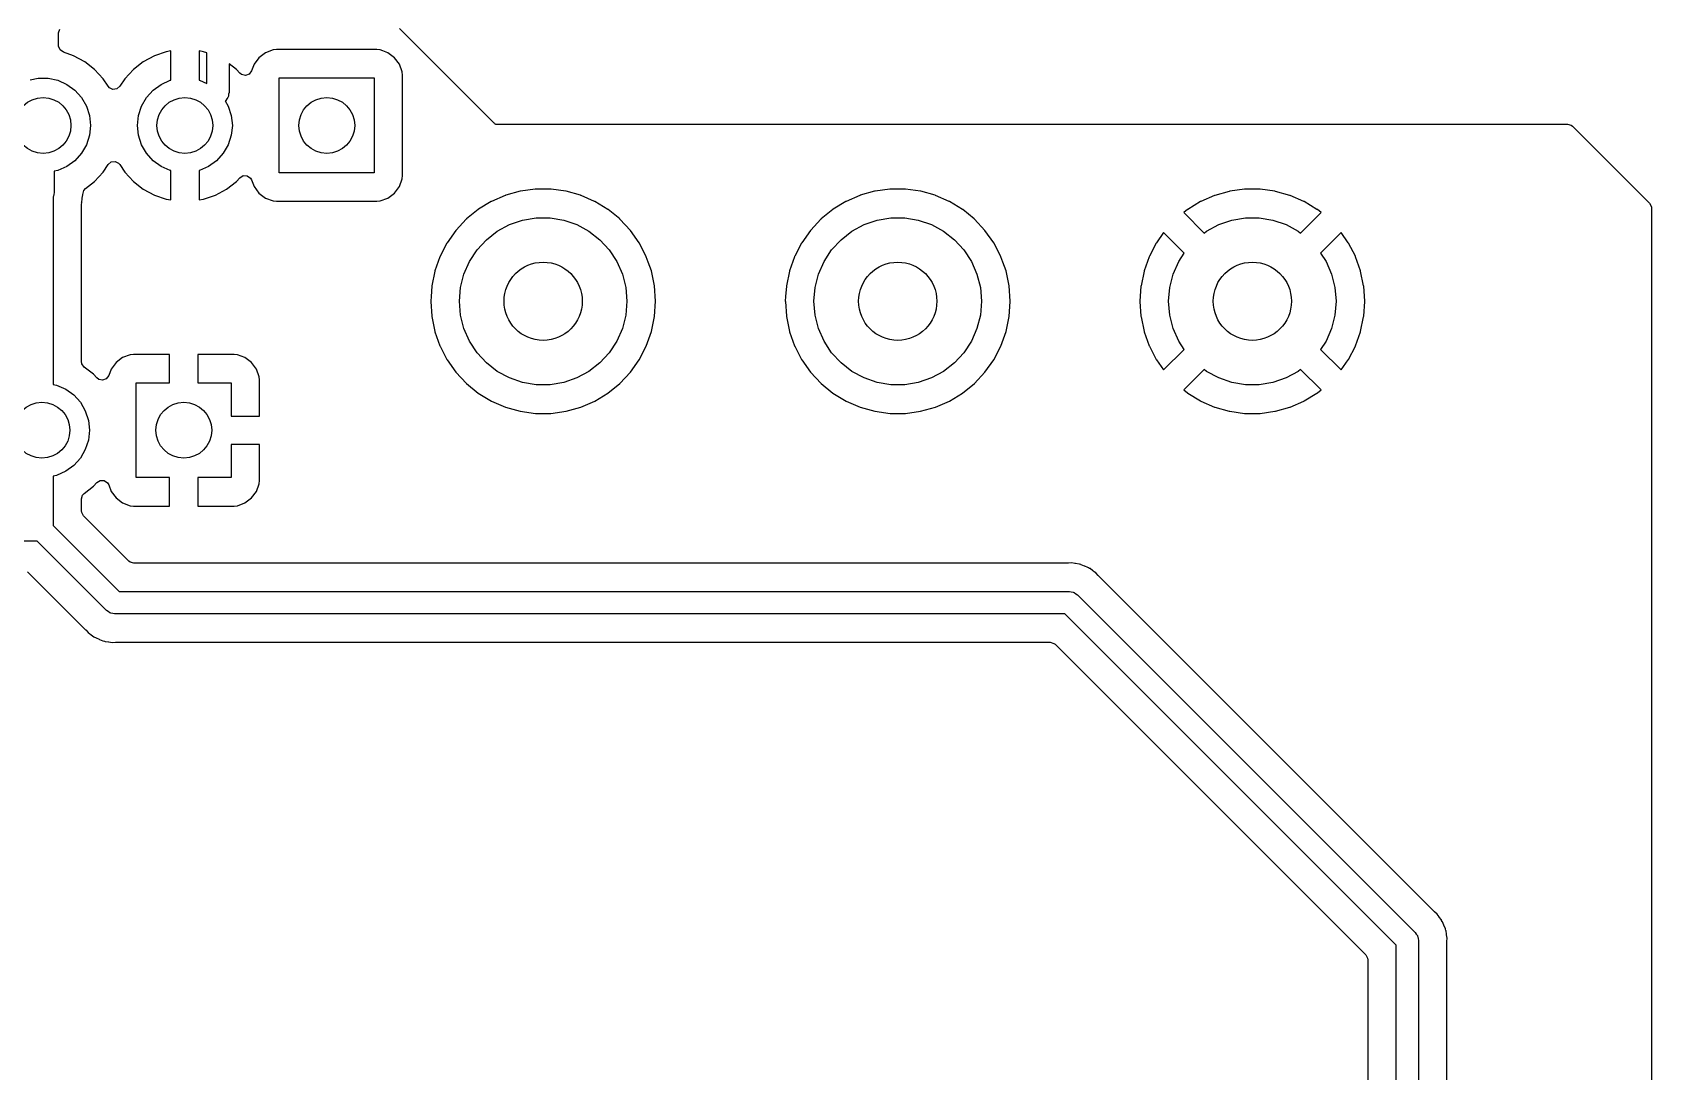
# Model space of a CAD drawing. Extents: x 4.53 to 6.71, y -5.98 to -2.05.
# Drawn here: x 5.568 to 6.71, y -5.051 to -4.318 of the extents above; entities that cross this region are included whole.
import ezdxf

# ---------------------------------------------------------------- set-up
doc = ezdxf.new("R2010")
doc.units = 0
doc.header["$MEASUREMENT"] = 0
doc.layers.add('BLACK', color=7, linetype='CONTINUOUS')

msp = doc.modelspace()

# ---------------------------------------------------------------- linework, layer by layer
at = {"layer": 'BLACK', "linetype": 'CONTINUOUS'}
for p, q in [((5.58656, -4.31856), (5.58734, -4.31588)), ((5.58656, -4.32753), (5.58656, -4.31856)), ((5.82699, -4.31545), (5.89231, -4.38076)), ((5.58658, -4.32802), (5.58656, -4.32753)), ((5.58762, -4.33061), (5.58658, -4.32802)), ((5.58991, -4.33222), (5.58762, -4.33061)), ((5.59715, -4.33471), (5.58991, -4.33222)), ((5.60494, -4.33893), (5.59715, -4.33471)), ((5.65404, -4.33473), (5.64625, -4.33895)), ((5.66242, -4.33185), (5.65404, -4.33473)), ((5.66559, -4.33132), (5.66242, -4.33185)), ((5.66559, -4.35196), (5.66559, -4.33132)), ((5.66559, -4.33132), (5.66559, -4.33132)), ((5.68876, -4.33185), (5.68559, -4.33132)), ((5.68559, -4.33132), (5.68559, -4.35196)), ((5.69094, -4.3326), (5.68876, -4.33185)), ((5.69094, -4.35426), (5.69094, -4.3326)), ((5.72782, -4.33609), (5.72437, -4.3407)), ((5.73243, -4.33264), (5.72782, -4.33609)), ((5.73783, -4.33063), (5.73243, -4.33264)), ((5.74008, -4.33039), (5.73783, -4.33063)), ((5.74021, -4.33037), (5.74008, -4.33039)), ((5.74008, -4.33039), (5.74008, -4.33039)), ((5.81097, -4.33037), (5.74021, -4.33037)), ((5.81335, -4.33063), (5.81097, -4.33037)), ((5.81521, -4.33132), (5.81335, -4.33063)), ((5.81875, -4.33264), (5.81521, -4.33132)), ((5.82336, -4.33609), (5.81875, -4.33264)), ((5.82681, -4.3407), (5.82336, -4.33609)), ((5.61194, -4.34437), (5.60494, -4.33893)), ((5.61794, -4.35089), (5.61194, -4.34437)), ((5.61194, -4.34437), (5.61194, -4.34437)), ((5.61194, -4.34437), (5.61194, -4.34437)), ((5.63926, -4.34439), (5.63326, -4.35091)), ((5.64625, -4.33895), (5.63926, -4.34439)), ((5.71193, -4.34439), (5.70669, -4.34032)), ((5.70669, -4.34032), (5.70669, -4.36063)), ((5.71433, -4.347), (5.71193, -4.34439)), ((5.7156, -4.348), (5.71433, -4.347)), ((5.71834, -4.34859), (5.7156, -4.348)), ((5.72096, -4.34761), (5.71834, -4.34859)), ((5.72263, -4.34538), (5.72096, -4.34761)), ((5.72437, -4.3407), (5.72263, -4.34538)), ((5.82882, -4.34609), (5.82681, -4.3407)), ((5.82681, -4.3407), (5.82681, -4.3407)), ((5.82907, -4.34848), (5.82882, -4.34609)), ((5.82907, -4.41924), (5.82907, -4.34848)), ((5.56654, -4.35176), (5.57209, -4.35058)), ((5.57209, -4.35058), (5.57909, -4.35058)), ((5.57909, -4.35058), (5.58593, -4.35203)), ((5.58593, -4.35203), (5.59232, -4.35488)), ((5.59232, -4.35488), (5.59798, -4.35899)), ((5.59798, -4.35899), (5.60266, -4.36419)), ((5.62144, -4.35625), (5.61794, -4.35089)), ((5.62145, -4.35626), (5.62144, -4.35625)), ((5.62233, -4.35728), (5.62145, -4.35626)), ((5.62486, -4.35846), (5.62233, -4.35728)), ((5.62763, -4.35808), (5.62486, -4.35846)), ((5.62976, -4.35626), (5.62763, -4.35808)), ((5.63326, -4.35091), (5.62976, -4.35626)), ((5.64852, -4.36419), (5.6532, -4.35899)), ((5.6532, -4.35899), (5.65886, -4.35488)), ((5.65886, -4.35488), (5.66525, -4.35203)), ((5.66525, -4.35203), (5.66559, -4.35196)), ((5.68559, -4.35196), (5.68593, -4.35203)), ((5.68593, -4.35203), (5.69094, -4.35426)), ((5.70669, -4.36063), (5.7064, -4.36192)), ((5.74213, -4.41732), (5.74213, -4.35039)), ((5.74213, -4.35039), (5.80906, -4.35039)), ((5.80906, -4.35039), (5.80906, -4.41732)), ((5.60266, -4.36419), (5.60616, -4.37025)), ((5.60616, -4.37025), (5.60832, -4.3769)), ((5.64286, -4.3769), (5.64502, -4.37025)), ((5.64502, -4.37025), (5.64852, -4.36419)), ((5.70439, -4.3662), (5.70403, -4.36655)), ((5.70403, -4.36655), (5.70616, -4.37025)), ((5.70509, -4.36508), (5.70439, -4.3662)), ((5.70591, -4.36405), (5.70509, -4.36508)), ((5.70601, -4.36361), (5.70591, -4.36405)), ((5.70625, -4.36323), (5.70601, -4.36361)), ((5.70616, -4.37025), (5.70832, -4.3769)), ((5.7064, -4.36192), (5.70625, -4.36323)), ((5.60832, -4.3769), (5.60906, -4.38386)), ((5.64213, -4.38386), (5.64286, -4.3769)), ((5.70832, -4.3769), (5.70906, -4.38386)), ((5.89231, -4.38076), (5.89278, -4.38137)), ((5.89278, -4.38137), (5.89349, -4.38198)), ((5.89349, -4.38198), (5.89381, -4.38227)), ((5.89381, -4.38227), (5.89416, -4.38262)), ((5.89416, -4.38262), (5.89456, -4.38287)), ((5.89456, -4.38287), (5.89459, -4.38289)), ((5.89459, -4.38289), (5.89459, -4.38289)), ((5.89459, -4.38289), (5.89498, -4.38304)), ((5.89498, -4.38304), (5.89539, -4.38307)), ((5.89539, -4.38307), (5.89543, -4.38306)), ((5.89539, -4.38307), (5.89539, -4.38307)), ((5.89539, -4.38307), (5.89539, -4.38307)), ((5.89543, -4.38306), (5.89671, -4.38289)), ((5.89671, -4.38289), (6.48514, -4.38289)), ((6.48514, -4.38289), (6.65026, -4.38289)), ((6.65026, -4.38289), (6.65294, -4.38368)), ((5.60832, -4.39082), (5.60616, -4.39747)), ((5.60906, -4.38386), (5.60832, -4.39082)), ((5.64286, -4.39082), (5.64213, -4.38386)), ((5.64502, -4.39747), (5.64286, -4.39082)), ((5.70832, -4.39082), (5.70616, -4.39747)), ((5.70906, -4.38386), (5.70832, -4.39082)), ((6.65294, -4.38368), (6.65377, -4.38435)), ((6.65377, -4.38435), (6.70817, -4.43875)), ((5.60266, -4.40353), (5.59798, -4.40873)), ((5.60616, -4.39747), (5.60266, -4.40353)), ((5.64852, -4.40353), (5.64502, -4.39747)), ((5.6532, -4.40873), (5.64852, -4.40353)), ((5.70266, -4.40353), (5.69798, -4.40873)), ((5.70616, -4.39747), (5.70266, -4.40353)), ((5.58593, -4.41568), (5.58346, -4.41621)), ((5.58346, -4.41621), (5.58346, -4.43118)), ((5.59232, -4.41284), (5.58593, -4.41568)), ((5.59798, -4.40873), (5.59232, -4.41284)), ((5.61194, -4.42334), (5.61794, -4.41682)), ((5.61794, -4.41682), (5.62145, -4.41145)), ((5.62145, -4.41145), (5.62358, -4.40964)), ((5.62358, -4.40964), (5.62635, -4.40926)), ((5.62635, -4.40926), (5.62888, -4.41044)), ((5.62888, -4.41044), (5.62976, -4.41145)), ((5.62976, -4.41145), (5.63326, -4.41681)), ((5.63326, -4.41681), (5.63926, -4.42333)), ((5.65886, -4.41284), (5.6532, -4.40873)), ((5.66525, -4.41568), (5.65886, -4.41284)), ((5.66559, -4.41576), (5.66525, -4.41568)), ((5.66559, -4.43639), (5.66559, -4.41576)), ((5.68593, -4.41568), (5.68559, -4.41576)), ((5.68559, -4.41576), (5.68559, -4.43639)), ((5.69232, -4.41284), (5.68593, -4.41568)), ((5.69798, -4.40873), (5.69232, -4.41284)), ((5.80906, -4.41732), (5.74213, -4.41732)), ((5.60424, -4.42983), (5.60552, -4.42834)), ((5.60552, -4.42834), (5.61194, -4.42334)), ((5.61194, -4.42334), (5.61194, -4.42334)), ((5.63926, -4.42333), (5.64625, -4.42877)), ((5.64625, -4.42877), (5.65404, -4.43299)), ((5.69714, -4.43299), (5.70493, -4.42877)), ((5.70493, -4.42877), (5.71193, -4.42333)), ((5.71193, -4.42333), (5.71433, -4.42071)), ((5.71433, -4.42071), (5.71673, -4.41927)), ((5.71673, -4.41927), (5.71952, -4.41936)), ((5.71952, -4.41936), (5.72183, -4.42094)), ((5.72183, -4.42094), (5.72263, -4.42234)), ((5.72263, -4.42234), (5.72437, -4.42702)), ((5.72437, -4.42702), (5.72782, -4.43162)), ((5.82336, -4.43162), (5.82681, -4.42702)), ((5.82681, -4.42702), (5.82882, -4.42162)), ((5.82882, -4.42162), (5.82907, -4.41924)), ((5.92257, -4.42882), (5.91219, -4.43025)), ((5.92274, -4.4288), (5.92257, -4.42882)), ((5.92257, -4.42882), (5.92257, -4.42882)), ((5.93356, -4.4288), (5.92274, -4.4288)), ((5.93373, -4.42882), (5.93356, -4.4288)), ((5.94411, -4.43025), (5.93373, -4.42882)), ((5.93373, -4.42882), (5.93373, -4.42882)), ((6.17257, -4.42882), (6.16219, -4.43025)), ((6.17274, -4.4288), (6.17257, -4.42882)), ((6.17257, -4.42882), (6.17257, -4.42882)), ((6.18356, -4.4288), (6.17274, -4.4288)), ((6.18373, -4.42882), (6.18356, -4.4288)), ((6.19411, -4.43025), (6.18373, -4.42882)), ((6.18373, -4.42882), (6.18373, -4.42882)), ((6.42257, -4.42884), (6.4122, -4.43027)), ((6.42291, -4.42882), (6.42257, -4.42884)), ((6.43339, -4.42882), (6.42291, -4.42882)), ((6.43373, -4.42884), (6.43339, -4.42882)), ((6.4441, -4.43027), (6.43373, -4.42884)), ((5.58278, -4.43416), (5.58268, -4.4346)), ((5.58268, -4.4346), (5.58268, -4.43461)), ((5.58268, -4.43461), (5.58268, -4.56647)), ((5.58302, -4.43378), (5.58278, -4.43416)), ((5.58317, -4.43247), (5.58302, -4.43378)), ((5.58346, -4.43118), (5.58317, -4.43247)), ((5.6027, -4.43928), (5.60284, -4.43851)), ((5.6027, -4.50787), (5.6027, -4.43928)), ((5.6028, -4.43851), (5.60287, -4.43791)), ((5.60284, -4.43851), (5.6028, -4.43851)), ((5.60287, -4.43791), (5.60316, -4.43553)), ((5.60287, -4.43791), (5.60287, -4.43791)), ((5.60316, -4.43553), (5.60321, -4.43524)), ((5.60321, -4.43524), (5.60364, -4.43288)), ((5.60362, -4.43255), (5.60424, -4.42983)), ((5.60364, -4.43288), (5.60362, -4.43255)), ((5.65404, -4.43299), (5.66242, -4.43586)), ((5.66242, -4.43586), (5.66559, -4.43639)), ((5.68559, -4.43639), (5.68876, -4.43586)), ((5.68876, -4.43586), (5.69714, -4.43299)), ((5.72782, -4.43162), (5.73243, -4.43507)), ((5.73243, -4.43507), (5.73243, -4.43507)), ((5.73243, -4.43507), (5.73243, -4.43507)), ((5.73243, -4.43507), (5.73783, -4.43709)), ((5.73783, -4.43709), (5.74021, -4.43734)), ((5.74021, -4.43734), (5.74034, -4.43734)), ((5.74034, -4.43734), (5.81084, -4.43734)), ((5.81084, -4.43734), (5.81097, -4.43734)), ((5.81097, -4.43734), (5.81335, -4.43709)), ((5.81335, -4.43709), (5.81875, -4.43507)), ((5.81875, -4.43507), (5.82336, -4.43162)), ((5.89154, -4.43759), (5.88259, -4.44303)), ((5.89169, -4.4375), (5.89154, -4.43759)), ((5.89154, -4.43759), (5.89154, -4.43759)), ((5.89184, -4.43743), (5.89169, -4.4375)), ((5.90145, -4.43326), (5.89184, -4.43743)), ((5.89184, -4.43743), (5.89184, -4.43743)), ((5.90161, -4.43319), (5.90145, -4.43326)), ((5.90145, -4.43326), (5.90145, -4.43326)), ((5.90177, -4.43315), (5.90161, -4.43319)), ((5.91186, -4.43032), (5.90177, -4.43315)), ((5.90177, -4.43315), (5.90177, -4.43315)), ((5.91202, -4.43027), (5.91186, -4.43032)), ((5.91186, -4.43032), (5.91186, -4.43032)), ((5.91219, -4.43025), (5.91202, -4.43027)), ((5.91219, -4.43025), (5.91219, -4.43025)), ((5.94428, -4.43027), (5.94411, -4.43025)), ((5.94411, -4.43025), (5.94411, -4.43025)), ((5.94444, -4.43032), (5.94428, -4.43027)), ((5.95453, -4.43315), (5.94444, -4.43032)), ((5.94444, -4.43032), (5.94444, -4.43032)), ((5.95469, -4.43319), (5.95453, -4.43315)), ((5.95453, -4.43315), (5.95453, -4.43315)), ((5.95485, -4.43326), (5.95469, -4.43319)), ((5.96446, -4.43743), (5.95485, -4.43326)), ((5.95485, -4.43326), (5.95485, -4.43326)), ((5.96461, -4.4375), (5.96446, -4.43743)), ((5.96446, -4.43743), (5.96446, -4.43743)), ((5.97386, -4.44312), (5.96461, -4.4375)), ((6.14154, -4.43759), (6.13259, -4.44303)), ((6.14169, -4.4375), (6.14154, -4.43759)), ((6.14154, -4.43759), (6.14154, -4.43759)), ((6.14184, -4.43743), (6.14169, -4.4375)), ((6.15145, -4.43326), (6.14184, -4.43743)), ((6.14184, -4.43743), (6.14184, -4.43743)), ((6.15161, -4.43319), (6.15145, -4.43326)), ((6.15145, -4.43326), (6.15145, -4.43326)), ((6.15177, -4.43315), (6.15161, -4.43319)), ((6.16186, -4.43032), (6.15177, -4.43315)), ((6.15177, -4.43315), (6.15177, -4.43315)), ((6.16202, -4.43027), (6.16186, -4.43032)), ((6.16186, -4.43032), (6.16186, -4.43032)), ((6.16219, -4.43025), (6.16202, -4.43027)), ((6.16219, -4.43025), (6.16219, -4.43025)), ((6.19428, -4.43027), (6.19411, -4.43025)), ((6.19411, -4.43025), (6.19411, -4.43025)), ((6.19444, -4.43032), (6.19428, -4.43027)), ((6.20453, -4.43315), (6.19444, -4.43032)), ((6.19444, -4.43032), (6.19444, -4.43032)), ((6.20469, -4.43319), (6.20453, -4.43315)), ((6.20453, -4.43315), (6.20453, -4.43315)), ((6.20485, -4.43326), (6.20469, -4.43319)), ((6.21446, -4.43743), (6.20485, -4.43326)), ((6.20485, -4.43326), (6.20485, -4.43326)), ((6.21461, -4.4375), (6.21446, -4.43743)), ((6.21446, -4.43743), (6.21446, -4.43743)), ((6.22386, -4.44312), (6.21461, -4.4375)), ((6.39155, -4.43761), (6.3826, -4.44305)), ((6.39185, -4.43745), (6.39155, -4.43761)), ((6.40146, -4.43328), (6.39185, -4.43745)), ((6.40178, -4.43316), (6.40146, -4.43328)), ((6.41186, -4.43034), (6.40178, -4.43316)), ((6.4122, -4.43027), (6.41186, -4.43034)), ((6.44443, -4.43034), (6.4441, -4.43027)), ((6.45452, -4.43316), (6.44443, -4.43034)), ((6.45484, -4.43328), (6.45452, -4.43316)), ((6.46445, -4.43745), (6.45484, -4.43328)), ((6.46475, -4.43761), (6.46445, -4.43745)), ((6.4737, -4.44305), (6.46475, -4.43761)), ((6.70817, -4.43875), (6.70951, -4.44121)), ((5.87394, -4.45007), (5.86678, -4.45773)), ((5.87405, -4.44995), (5.87394, -4.45007)), ((5.87394, -4.45007), (5.87394, -4.45007)), ((5.87418, -4.44984), (5.87405, -4.44995)), ((5.88231, -4.44323), (5.87418, -4.44984)), ((5.87418, -4.44984), (5.87418, -4.44984)), ((5.88244, -4.44312), (5.88231, -4.44323)), ((5.88231, -4.44323), (5.88231, -4.44323)), ((5.88259, -4.44303), (5.88244, -4.44312)), ((5.88259, -4.44303), (5.88259, -4.44303)), ((5.90443, -4.45379), (5.91365, -4.45063)), ((5.91365, -4.45063), (5.92327, -4.44902)), ((5.92327, -4.44902), (5.93303, -4.44902)), ((5.93303, -4.44902), (5.94265, -4.45063)), ((5.94265, -4.45063), (5.95187, -4.45379)), ((5.97399, -4.44323), (5.97386, -4.44312)), ((5.98212, -4.44984), (5.97399, -4.44323)), ((5.97399, -4.44323), (5.97399, -4.44323)), ((5.98225, -4.44995), (5.98212, -4.44984)), ((5.98963, -4.45785), (5.98225, -4.44995)), ((6.12394, -4.45007), (6.11678, -4.45773)), ((6.12405, -4.44995), (6.12394, -4.45007)), ((6.12394, -4.45007), (6.12394, -4.45007)), ((6.12418, -4.44984), (6.12405, -4.44995)), ((6.13231, -4.44323), (6.12418, -4.44984)), ((6.12418, -4.44984), (6.12418, -4.44984)), ((6.13244, -4.44312), (6.13231, -4.44323)), ((6.13231, -4.44323), (6.13231, -4.44323)), ((6.13259, -4.44303), (6.13244, -4.44312)), ((6.13259, -4.44303), (6.13259, -4.44303)), ((6.15443, -4.45379), (6.16365, -4.45063)), ((6.16365, -4.45063), (6.17327, -4.44902)), ((6.17327, -4.44902), (6.18303, -4.44902)), ((6.18303, -4.44902), (6.19265, -4.45063)), ((6.19265, -4.45063), (6.20187, -4.45379)), ((6.22399, -4.44323), (6.22386, -4.44312)), ((6.23212, -4.44984), (6.22399, -4.44323)), ((6.22399, -4.44323), (6.22399, -4.44323)), ((6.23225, -4.44995), (6.23212, -4.44984)), ((6.23963, -4.45785), (6.23225, -4.44995)), ((6.38232, -4.44324), (6.37975, -4.44533)), ((6.37975, -4.44533), (6.37975, -4.44533)), ((6.37975, -4.44533), (6.39416, -4.45975)), ((6.3826, -4.44305), (6.38232, -4.44324)), ((6.40443, -4.45379), (6.41365, -4.45063)), ((6.41365, -4.45063), (6.42327, -4.44902)), ((6.42327, -4.44902), (6.43303, -4.44902)), ((6.43303, -4.44902), (6.44265, -4.45063)), ((6.44265, -4.45063), (6.45187, -4.45379)), ((6.46213, -4.45975), (6.47655, -4.44533)), ((6.47398, -4.44324), (6.4737, -4.44305)), ((6.47655, -4.44533), (6.47398, -4.44324)), ((6.70951, -4.44121), (6.70963, -4.44226)), ((6.70963, -4.44226), (6.70963, -5.19356)), ((5.86657, -4.45799), (5.86053, -4.46655)), ((5.86667, -4.45785), (5.86657, -4.45799)), ((5.86657, -4.45799), (5.86657, -4.45799)), ((5.86678, -4.45773), (5.86667, -4.45785)), ((5.86678, -4.45773), (5.86678, -4.45773)), ((5.88815, -4.46443), (5.89585, -4.45844)), ((5.89585, -4.45844), (5.90443, -4.45379)), ((5.95187, -4.45379), (5.96045, -4.45844)), ((5.96045, -4.45844), (5.96815, -4.46443)), ((5.99587, -4.46669), (5.98963, -4.45785)), ((6.11657, -4.45799), (6.11053, -4.46655)), ((6.11667, -4.45785), (6.11657, -4.45799)), ((6.11657, -4.45799), (6.11657, -4.45799)), ((6.11678, -4.45773), (6.11667, -4.45785)), ((6.11678, -4.45773), (6.11678, -4.45773)), ((6.13815, -4.46443), (6.14585, -4.45844)), ((6.14585, -4.45844), (6.15443, -4.45379)), ((6.20187, -4.45379), (6.21045, -4.45844)), ((6.21045, -4.45844), (6.21815, -4.46443)), ((6.24587, -4.46669), (6.23963, -4.45785)), ((6.36557, -4.45944), (6.36054, -4.46656)), ((6.38004, -4.47391), (6.36557, -4.45944)), ((6.39416, -4.45975), (6.39585, -4.45844)), ((6.39585, -4.45844), (6.40443, -4.45379)), ((6.45187, -4.45379), (6.46045, -4.45844)), ((6.46045, -4.45844), (6.46213, -4.45975)), ((6.49073, -4.45944), (6.47626, -4.47391)), ((6.49576, -4.46656), (6.49073, -4.45944)), ((5.86035, -4.46684), (5.85553, -4.47615)), ((5.86043, -4.46669), (5.86035, -4.46684)), ((5.86035, -4.46684), (5.86035, -4.46684)), ((5.86053, -4.46655), (5.86043, -4.46669)), ((5.86053, -4.46655), (5.86053, -4.46655)), ((5.87621, -4.47977), (5.88155, -4.4716)), ((5.88155, -4.4716), (5.88815, -4.46443)), ((5.96815, -4.46443), (5.97475, -4.4716)), ((5.97475, -4.4716), (5.98009, -4.47977)), ((6.00085, -4.4763), (5.99587, -4.46669)), ((6.11035, -4.46684), (6.10553, -4.47615)), ((6.11043, -4.46669), (6.11035, -4.46684)), ((6.11035, -4.46684), (6.11035, -4.46684)), ((6.11053, -4.46655), (6.11043, -4.46669)), ((6.11053, -4.46655), (6.11053, -4.46655)), ((6.12621, -4.47977), (6.13155, -4.4716)), ((6.13155, -4.4716), (6.13815, -4.46443)), ((6.21815, -4.46443), (6.22475, -4.4716)), ((6.22475, -4.4716), (6.23009, -4.47977)), ((6.25085, -4.4763), (6.24587, -4.46669)), ((6.36037, -4.46685), (6.35555, -4.47615)), ((6.36054, -4.46656), (6.36037, -4.46685)), ((6.37621, -4.47977), (6.38004, -4.47391)), ((6.47626, -4.47391), (6.48009, -4.47977)), ((6.49593, -4.46685), (6.49576, -4.46656)), ((6.50075, -4.47615), (6.49593, -4.46685)), ((5.85189, -4.48633), (5.85183, -4.48649)), ((5.8554, -4.47646), (5.85189, -4.48633)), ((5.85189, -4.48633), (5.85189, -4.48633)), ((5.85545, -4.4763), (5.8554, -4.47646)), ((5.8554, -4.47646), (5.8554, -4.47646)), ((5.85553, -4.47615), (5.85545, -4.4763)), ((5.85553, -4.47615), (5.85553, -4.47615)), ((5.87229, -4.4887), (5.87621, -4.47977)), ((5.98009, -4.47977), (5.984, -4.4887)), ((6.0009, -4.47646), (6.00085, -4.4763)), ((6.00228, -4.48031), (6.0009, -4.47646)), ((6.00447, -4.48649), (6.00228, -4.48031)), ((6.10189, -4.48633), (6.10183, -4.48649)), ((6.1054, -4.47646), (6.10189, -4.48633)), ((6.10189, -4.48633), (6.10189, -4.48633)), ((6.10545, -4.4763), (6.1054, -4.47646)), ((6.1054, -4.47646), (6.1054, -4.47646)), ((6.10553, -4.47615), (6.10545, -4.4763)), ((6.10553, -4.47615), (6.10553, -4.47615)), ((6.12229, -4.4887), (6.12621, -4.47977)), ((6.23009, -4.47977), (6.234, -4.4887)), ((6.2509, -4.47646), (6.25085, -4.4763)), ((6.25228, -4.48031), (6.2509, -4.47646)), ((6.25447, -4.48649), (6.25228, -4.48031)), ((6.3519, -4.48634), (6.35181, -4.48666)), ((6.35541, -4.47646), (6.3519, -4.48634)), ((6.35555, -4.47615), (6.35541, -4.47646)), ((6.37229, -4.4887), (6.37621, -4.47977)), ((6.48009, -4.47977), (6.484, -4.4887)), ((6.50089, -4.47646), (6.50075, -4.47615)), ((6.50439, -4.48634), (6.50089, -4.47646)), ((6.50449, -4.48666), (6.50439, -4.48634)), ((5.84962, -4.49725), (5.84912, -4.50453)), ((5.84963, -4.49708), (5.84962, -4.49725)), ((5.84962, -4.49725), (5.84962, -4.49725)), ((5.84966, -4.49692), (5.84963, -4.49708)), ((5.85179, -4.48666), (5.84966, -4.49692)), ((5.84966, -4.49692), (5.84966, -4.49692)), ((5.85183, -4.48649), (5.85179, -4.48666)), ((5.85179, -4.48666), (5.85179, -4.48666)), ((5.8699, -4.49815), (5.87229, -4.4887)), ((5.984, -4.4887), (5.9864, -4.49815)), ((6.00667, -4.49708), (6.00447, -4.48649)), ((6.00741, -4.50787), (6.00667, -4.49708)), ((6.09962, -4.49725), (6.09912, -4.50453)), ((6.09963, -4.49708), (6.09962, -4.49725)), ((6.09962, -4.49725), (6.09962, -4.49725)), ((6.09966, -4.49692), (6.09963, -4.49708)), ((6.10179, -4.48666), (6.09966, -4.49692)), ((6.09966, -4.49692), (6.09966, -4.49692)), ((6.10183, -4.48649), (6.10179, -4.48666)), ((6.10179, -4.48666), (6.10179, -4.48666)), ((6.1199, -4.49815), (6.12229, -4.4887)), ((6.234, -4.4887), (6.2364, -4.49815)), ((6.25667, -4.49708), (6.25447, -4.48649)), ((6.25741, -4.50787), (6.25667, -4.49708)), ((6.34964, -4.49725), (6.34892, -4.5077)), ((6.34968, -4.49692), (6.34964, -4.49725)), ((6.35181, -4.48666), (6.34968, -4.49692)), ((6.3699, -4.49815), (6.37229, -4.4887)), ((6.484, -4.4887), (6.4864, -4.49815)), ((6.50662, -4.49692), (6.50449, -4.48666)), ((6.50666, -4.49725), (6.50662, -4.49692)), ((6.50738, -4.5077), (6.50666, -4.49725)), ((5.6027, -4.55033), (5.6027, -4.50787)), ((5.84912, -4.50453), (5.84889, -4.50787)), ((5.84889, -4.50787), (5.8489, -4.50804)), ((5.8489, -4.50804), (5.84962, -4.51849)), ((5.86909, -4.50787), (5.8699, -4.49815)), ((5.8699, -4.51759), (5.86909, -4.50787)), ((5.9864, -4.49815), (5.9872, -4.50787)), ((5.9872, -4.50787), (5.9864, -4.51759)), ((6.00667, -4.51867), (6.00741, -4.50787)), ((6.09912, -4.50453), (6.09889, -4.50787)), ((6.09889, -4.50787), (6.0989, -4.50804)), ((6.0989, -4.50804), (6.09962, -4.51849)), ((6.11909, -4.50787), (6.1199, -4.49815)), ((6.1199, -4.51759), (6.11909, -4.50787)), ((6.2364, -4.49815), (6.2372, -4.50787)), ((6.2372, -4.50787), (6.2364, -4.51759)), ((6.25667, -4.51867), (6.2574, -4.50804)), ((6.2574, -4.50804), (6.25741, -4.50787)), ((6.34892, -4.5077), (6.34892, -4.50804)), ((6.34892, -4.50804), (6.34964, -4.51849)), ((6.36909, -4.50787), (6.3699, -4.49815)), ((6.3699, -4.51759), (6.36909, -4.50787)), ((6.4864, -4.49815), (6.4872, -4.50787)), ((6.4872, -4.50787), (6.4864, -4.51759)), ((6.50666, -4.51849), (6.50738, -4.50804)), ((6.50738, -4.50804), (6.50738, -4.5077)), ((5.84962, -4.51849), (5.84963, -4.51867)), ((5.84963, -4.51867), (5.85183, -4.52926)), ((5.87229, -4.52705), (5.8699, -4.51759)), ((5.9864, -4.51759), (5.984, -4.52705)), ((6.00447, -4.52926), (6.00667, -4.51867)), ((6.09962, -4.51849), (6.09963, -4.51867)), ((6.09963, -4.51867), (6.10183, -4.52926)), ((6.12229, -4.52705), (6.1199, -4.51759)), ((6.2364, -4.51759), (6.234, -4.52705)), ((6.25447, -4.52926), (6.25667, -4.51867)), ((6.34964, -4.51849), (6.34968, -4.51883)), ((6.34968, -4.51883), (6.35181, -4.52909)), ((6.37229, -4.52705), (6.3699, -4.51759)), ((6.4864, -4.51759), (6.484, -4.52705)), ((6.50449, -4.52909), (6.50662, -4.51883)), ((6.50662, -4.51883), (6.50666, -4.51849)), ((5.85183, -4.52926), (5.85189, -4.52942)), ((5.85189, -4.52942), (5.85189, -4.52942)), ((5.85189, -4.52942), (5.8554, -4.53929)), ((5.87621, -4.53598), (5.87229, -4.52705)), ((5.984, -4.52705), (5.98009, -4.53598)), ((6.00085, -4.53945), (6.00447, -4.52926)), ((6.10183, -4.52926), (6.10189, -4.52942)), ((6.10189, -4.52942), (6.10189, -4.52942)), ((6.10189, -4.52942), (6.1054, -4.53929)), ((6.12621, -4.53598), (6.12229, -4.52705)), ((6.234, -4.52705), (6.23009, -4.53598)), ((6.25085, -4.53945), (6.25447, -4.52926)), ((6.35181, -4.52909), (6.3519, -4.52941)), ((6.3519, -4.52941), (6.35541, -4.53928)), ((6.37621, -4.53598), (6.37229, -4.52705)), ((6.484, -4.52705), (6.48009, -4.53598)), ((6.50089, -4.53928), (6.50439, -4.52941)), ((6.50439, -4.52941), (6.50449, -4.52909)), ((5.8554, -4.53929), (5.8554, -4.53929)), ((5.8554, -4.53929), (5.85545, -4.53945)), ((5.85545, -4.53945), (5.85553, -4.5396)), ((5.85553, -4.5396), (5.85553, -4.5396)), ((5.85553, -4.5396), (5.86035, -4.54891)), ((5.88155, -4.54415), (5.87621, -4.53598)), ((5.98009, -4.53598), (5.97475, -4.54415)), ((5.99587, -4.54906), (6.00085, -4.53945)), ((6.1054, -4.53929), (6.1054, -4.53929)), ((6.1054, -4.53929), (6.10545, -4.53945)), ((6.10545, -4.53945), (6.10553, -4.5396)), ((6.10553, -4.5396), (6.10553, -4.5396)), ((6.10553, -4.5396), (6.11035, -4.54891)), ((6.13155, -4.54415), (6.12621, -4.53598)), ((6.23009, -4.53598), (6.22475, -4.54415)), ((6.24587, -4.54906), (6.25085, -4.53945)), ((6.35541, -4.53928), (6.35555, -4.53959)), ((6.35555, -4.53959), (6.36037, -4.5489)), ((6.36557, -4.55631), (6.38004, -4.54184)), ((6.38004, -4.54184), (6.37621, -4.53598)), ((6.48009, -4.53598), (6.47626, -4.54184)), ((6.47626, -4.54184), (6.49073, -4.55631)), ((6.49593, -4.5489), (6.50075, -4.53959)), ((6.50075, -4.53959), (6.50089, -4.53928)), ((5.60298, -4.55197), (5.6027, -4.55033)), ((5.60461, -4.55424), (5.60298, -4.55197)), ((5.61115, -4.55933), (5.60461, -4.55424)), ((5.62705, -4.55107), (5.6236, -4.55567)), ((5.63166, -4.54762), (5.62705, -4.55107)), ((5.63704, -4.54561), (5.63166, -4.54762)), ((5.63929, -4.54537), (5.63704, -4.54561)), ((5.63956, -4.54535), (5.63929, -4.54537)), ((5.6648, -4.54535), (5.63956, -4.54535)), ((5.6648, -4.56535), (5.6648, -4.54535)), ((5.71005, -4.54535), (5.6848, -4.54535)), ((5.6848, -4.54535), (5.6848, -4.56535)), ((5.71031, -4.54537), (5.71005, -4.54535)), ((5.71256, -4.54561), (5.71031, -4.54537)), ((5.71795, -4.54762), (5.71256, -4.54561)), ((5.72256, -4.55107), (5.71795, -4.54762)), ((5.726, -4.55567), (5.72256, -4.55107)), ((5.86035, -4.54891), (5.86035, -4.54891)), ((5.86035, -4.54891), (5.86043, -4.54906)), ((5.86043, -4.54906), (5.86667, -4.55789)), ((5.88815, -4.55132), (5.88155, -4.54415)), ((5.89585, -4.55731), (5.88815, -4.55132)), ((5.96815, -4.55132), (5.96045, -4.55731)), ((5.97475, -4.54415), (5.96815, -4.55132)), ((5.98963, -4.55789), (5.99587, -4.54906)), ((6.11035, -4.54891), (6.11035, -4.54891)), ((6.11035, -4.54891), (6.11043, -4.54906)), ((6.11043, -4.54906), (6.11667, -4.55789)), ((6.13815, -4.55132), (6.13155, -4.54415)), ((6.14585, -4.55731), (6.13815, -4.55132)), ((6.21815, -4.55132), (6.21045, -4.55731)), ((6.22475, -4.54415), (6.21815, -4.55132)), ((6.23963, -4.55789), (6.24587, -4.54906)), ((6.36037, -4.5489), (6.36054, -4.54918)), ((6.36054, -4.54918), (6.36557, -4.55631)), ((6.49073, -4.55631), (6.49576, -4.54918)), ((6.49576, -4.54918), (6.49593, -4.5489)), ((5.61357, -4.56196), (5.61115, -4.55933)), ((5.61484, -4.56295), (5.61357, -4.56196)), ((5.61757, -4.56355), (5.61484, -4.56295)), ((5.62019, -4.56257), (5.61757, -4.56355)), ((5.62187, -4.56033), (5.62019, -4.56257)), ((5.6236, -4.55567), (5.62187, -4.56033)), ((5.64134, -4.63228), (5.64134, -4.56535)), ((5.64134, -4.56535), (5.6648, -4.56535)), ((5.6848, -4.56535), (5.70827, -4.56535)), ((5.70827, -4.56535), (5.70827, -4.58882)), ((5.72801, -4.56106), (5.726, -4.55567)), ((5.72825, -4.56331), (5.72801, -4.56106)), ((5.72827, -4.56357), (5.72825, -4.56331)), ((5.72827, -4.58882), (5.72827, -4.56357)), ((5.86667, -4.55789), (5.87405, -4.5658)), ((5.87405, -4.5658), (5.88244, -4.57263)), ((5.90443, -4.56196), (5.89585, -4.55731)), ((5.91365, -4.56512), (5.90443, -4.56196)), ((5.92327, -4.56673), (5.91365, -4.56512)), ((5.94265, -4.56512), (5.93303, -4.56673)), ((5.95187, -4.56196), (5.94265, -4.56512)), ((5.96045, -4.55731), (5.95187, -4.56196)), ((5.97386, -4.57263), (5.98225, -4.5658)), ((5.98225, -4.5658), (5.98963, -4.55789)), ((6.11667, -4.55789), (6.12405, -4.5658)), ((6.12405, -4.5658), (6.13244, -4.57263)), ((6.15443, -4.56196), (6.14585, -4.55731)), ((6.16365, -4.56512), (6.15443, -4.56196)), ((6.17327, -4.56673), (6.16365, -4.56512)), ((6.19265, -4.56512), (6.18303, -4.56673)), ((6.20187, -4.56196), (6.19265, -4.56512)), ((6.21045, -4.55731), (6.20187, -4.56196)), ((6.22386, -4.57263), (6.23225, -4.5658)), ((6.23225, -4.5658), (6.23963, -4.55789)), ((6.36557, -4.55631), (6.36557, -4.55631)), ((6.39416, -4.556), (6.37975, -4.57041)), ((6.39585, -4.55731), (6.39416, -4.556)), ((6.40443, -4.56196), (6.39585, -4.55731)), ((6.41365, -4.56512), (6.40443, -4.56196)), ((6.42327, -4.56673), (6.41365, -4.56512)), ((6.44265, -4.56512), (6.43303, -4.56673)), ((6.45187, -4.56196), (6.44265, -4.56512)), ((6.46045, -4.55731), (6.45187, -4.56196)), ((6.46213, -4.556), (6.46045, -4.55731)), ((6.47655, -4.57041), (6.46213, -4.556)), ((5.58268, -4.56647), (5.58514, -4.56699)), ((5.58514, -4.56699), (5.59154, -4.56984)), ((5.59154, -4.56984), (5.5972, -4.57395)), ((5.5972, -4.57395), (5.60188, -4.57915)), ((5.88244, -4.57263), (5.89169, -4.57825)), ((5.93303, -4.56673), (5.92327, -4.56673)), ((5.96461, -4.57825), (5.97386, -4.57263)), ((6.13244, -4.57263), (6.14169, -4.57825)), ((6.18303, -4.56673), (6.17327, -4.56673)), ((6.21461, -4.57825), (6.22386, -4.57263)), ((6.37975, -4.57041), (6.37975, -4.57041)), ((6.37975, -4.57041), (6.38232, -4.5725)), ((6.38232, -4.5725), (6.3826, -4.5727)), ((6.3826, -4.5727), (6.39155, -4.57814)), ((6.43303, -4.56673), (6.42327, -4.56673)), ((6.46475, -4.57814), (6.4737, -4.5727)), ((6.4737, -4.5727), (6.47398, -4.5725)), ((6.47398, -4.5725), (6.47655, -4.57041)), ((6.47655, -4.57041), (6.47655, -4.57041)), ((5.60188, -4.57915), (5.60537, -4.58521)), ((5.60537, -4.58521), (5.60754, -4.59186)), ((5.70827, -4.58882), (5.72827, -4.58882)), ((5.89169, -4.57825), (5.90161, -4.58256)), ((5.90161, -4.58256), (5.91202, -4.58548)), ((5.91202, -4.58548), (5.92274, -4.58695)), ((5.92274, -4.58695), (5.92291, -4.58695)), ((5.92291, -4.58695), (5.93339, -4.58695)), ((5.93339, -4.58695), (5.93356, -4.58695)), ((5.93356, -4.58695), (5.94428, -4.58548)), ((5.94428, -4.58548), (5.95469, -4.58256)), ((5.95469, -4.58256), (5.96461, -4.57825)), ((6.14169, -4.57825), (6.15161, -4.58256)), ((6.15161, -4.58256), (6.16202, -4.58548)), ((6.16202, -4.58548), (6.17274, -4.58695)), ((6.17274, -4.58695), (6.17291, -4.58695)), ((6.17291, -4.58695), (6.18339, -4.58695)), ((6.18339, -4.58695), (6.18356, -4.58695)), ((6.18356, -4.58695), (6.19428, -4.58548)), ((6.19428, -4.58548), (6.20469, -4.58256)), ((6.20469, -4.58256), (6.21461, -4.57825)), ((6.39155, -4.57814), (6.39185, -4.5783)), ((6.39185, -4.5783), (6.40146, -4.58247)), ((6.40146, -4.58247), (6.40178, -4.58258)), ((6.40178, -4.58258), (6.41186, -4.58541)), ((6.41186, -4.58541), (6.4122, -4.58548)), ((6.4122, -4.58548), (6.42257, -4.58691)), ((6.42257, -4.58691), (6.42291, -4.58693)), ((6.42291, -4.58693), (6.43339, -4.58693)), ((6.43339, -4.58693), (6.43373, -4.58691)), ((6.43373, -4.58691), (6.4441, -4.58548)), ((6.4441, -4.58548), (6.44443, -4.58541)), ((6.44443, -4.58541), (6.45452, -4.58258)), ((6.45452, -4.58258), (6.45484, -4.58247)), ((6.45484, -4.58247), (6.46445, -4.5783)), ((6.46445, -4.5783), (6.46475, -4.57814)), ((5.60754, -4.59186), (5.60827, -4.59882)), ((5.60827, -4.59882), (5.60754, -4.60578)), ((5.60754, -4.60578), (5.60537, -4.61243)), ((5.72827, -4.60882), (5.70827, -4.60882)), ((5.70827, -4.60882), (5.70827, -4.63228)), ((5.72827, -4.63406), (5.72827, -4.60882)), ((5.60188, -4.61849), (5.5972, -4.62369)), ((5.60537, -4.61243), (5.60188, -4.61849)), ((5.58514, -4.63065), (5.58268, -4.63117)), ((5.58268, -4.63117), (5.58268, -4.64961)), ((5.59154, -4.6278), (5.58514, -4.63065)), ((5.5972, -4.62369), (5.59154, -4.6278)), ((5.61357, -4.63568), (5.61596, -4.63424)), ((5.61596, -4.63424), (5.61876, -4.63432)), ((5.61876, -4.63432), (5.62106, -4.6359)), ((5.6648, -4.63228), (5.64134, -4.63228)), ((5.6648, -4.65228), (5.6648, -4.63228)), ((5.70827, -4.63228), (5.6848, -4.63228)), ((5.6848, -4.63228), (5.6848, -4.65228)), ((5.72801, -4.63658), (5.72825, -4.63433)), ((5.72825, -4.63433), (5.72827, -4.63406)), ((5.6027, -4.64731), (5.60348, -4.64463)), ((5.60348, -4.64463), (5.60461, -4.64339)), ((5.60461, -4.64339), (5.61115, -4.6383)), ((5.61115, -4.6383), (5.61357, -4.63568)), ((5.62106, -4.6359), (5.62187, -4.6373)), ((5.62187, -4.6373), (5.6236, -4.64197)), ((5.6236, -4.64197), (5.62705, -4.64657)), ((5.72256, -4.64657), (5.726, -4.64197)), ((5.726, -4.64197), (5.72801, -4.63658)), ((5.58268, -4.64961), (5.58268, -4.64961)), ((5.58268, -4.64961), (5.58268, -4.66603)), ((5.6027, -4.65568), (5.6027, -4.64731)), ((5.60281, -4.65674), (5.6027, -4.65568)), ((5.60415, -4.65919), (5.60281, -4.65674)), ((5.62705, -4.64657), (5.63166, -4.65002)), ((5.63166, -4.65002), (5.63704, -4.65203)), ((5.63704, -4.65203), (5.63929, -4.65227)), ((5.63929, -4.65227), (5.63956, -4.65228)), ((5.63956, -4.65228), (5.6648, -4.65228)), ((5.6848, -4.65228), (5.71005, -4.65228)), ((5.71005, -4.65228), (5.71031, -4.65227)), ((5.71031, -4.65227), (5.71256, -4.65203)), ((5.71256, -4.65203), (5.71795, -4.65002)), ((5.71795, -4.65002), (5.72256, -4.64657)), ((5.58268, -4.66603), (5.62925, -4.7126)), ((5.63609, -4.69113), (5.60415, -4.65919)), ((5.57154, -4.67717), (5.19617, -4.67717)), ((5.62042, -4.72604), (5.57154, -4.67717)), ((5.63691, -4.69179), (5.63609, -4.69113)), ((5.63959, -4.69258), (5.63691, -4.69179)), ((5.5647, -4.69864), (5.60556, -4.73949)), ((6.29822, -4.69258), (5.63959, -4.69258)), ((6.29852, -4.69257), (6.29822, -4.69258)), ((6.30091, -4.69243), (6.29852, -4.69257)), ((6.30296, -4.6928), (6.30091, -4.69243)), ((6.30326, -4.69286), (6.30296, -4.6928)), ((6.30356, -4.6929), (6.30326, -4.69286)), ((6.30594, -4.69319), (6.30356, -4.6929)), ((6.30631, -4.69333), (6.30594, -4.69319)), ((6.30718, -4.69357), (6.30631, -4.69333)), ((6.30757, -4.69365), (6.30718, -4.69357)), ((6.30976, -4.69463), (6.30757, -4.69365)), ((6.31003, -4.69474), (6.30976, -4.69463)), ((6.31227, -4.69559), (6.31003, -4.69474)), ((6.31255, -4.69579), (6.31227, -4.69559)), ((6.31227, -4.69559), (6.31227, -4.69559)), ((6.3126, -4.69582), (6.31255, -4.69579)), ((6.31338, -4.69626), (6.3126, -4.69582)), ((6.31375, -4.69643), (6.31338, -4.69626)), ((6.31563, -4.6979), (6.31375, -4.69643)), ((6.31587, -4.69808), (6.31563, -4.6979)), ((6.31664, -4.69861), (6.31587, -4.69808)), ((6.31785, -4.69944), (6.31664, -4.69861)), ((6.31943, -4.70123), (6.31785, -4.69944)), ((6.31964, -4.70145), (6.31943, -4.70123)), ((6.55642, -4.93824), (6.31964, -4.70145)), ((5.62925, -4.7126), (6.29921, -4.7126)), ((6.29921, -4.7126), (6.3005, -4.71289)), ((6.3005, -4.71289), (6.30181, -4.71304)), ((6.30181, -4.71304), (6.30219, -4.71328)), ((6.30219, -4.71328), (6.30263, -4.71338)), ((6.30263, -4.71338), (6.30366, -4.7142)), ((6.30366, -4.7142), (6.30478, -4.7149)), ((5.62154, -4.72674), (5.62042, -4.72604)), ((6.30478, -4.7149), (6.54297, -4.95309)), ((5.62257, -4.72757), (5.62154, -4.72674)), ((5.623, -4.72767), (5.62257, -4.72757)), ((5.62338, -4.7279), (5.623, -4.72767)), ((5.6247, -4.72805), (5.62338, -4.7279)), ((5.62598, -4.72835), (5.6247, -4.72805)), ((6.29595, -4.72835), (5.62598, -4.72835)), ((6.52953, -4.96192), (6.29595, -4.72835)), ((5.60556, -4.73949), (5.60576, -4.73971)), ((5.60576, -4.73971), (5.60735, -4.7415)), ((5.60735, -4.7415), (5.60858, -4.74235)), ((5.60858, -4.74235), (5.60932, -4.74287)), ((5.60932, -4.74287), (5.60956, -4.74304)), ((5.60956, -4.74304), (5.61145, -4.74452)), ((5.61145, -4.74452), (5.61181, -4.74468)), ((5.61181, -4.74468), (5.6126, -4.74512)), ((5.6126, -4.74512), (5.61293, -4.74535)), ((5.61293, -4.74535), (5.61293, -4.74535)), ((5.61293, -4.74535), (5.61293, -4.74535)), ((5.61293, -4.74535), (5.61517, -4.7462)), ((5.61517, -4.7462), (5.61544, -4.74632)), ((5.61544, -4.74632), (5.61762, -4.7473)), ((5.61762, -4.7473), (5.61802, -4.74737)), ((5.61802, -4.74737), (5.61888, -4.74761)), ((5.61888, -4.74761), (5.61926, -4.74775)), ((5.61926, -4.74775), (5.62164, -4.74804)), ((5.62164, -4.74804), (5.62193, -4.74809)), ((5.62193, -4.74809), (5.62429, -4.74852)), ((5.62429, -4.74852), (5.62668, -4.74838)), ((5.62668, -4.74838), (5.62698, -4.74837)), ((5.62698, -4.74837), (6.2856, -4.74837)), ((6.2856, -4.74837), (6.28829, -4.74915)), ((6.28829, -4.74915), (6.28911, -4.74982)), ((6.28911, -4.74982), (6.50805, -4.96876)), ((6.55664, -4.93844), (6.55642, -4.93824)), ((6.55843, -4.94003), (6.55664, -4.93844)), ((6.55979, -4.942), (6.55843, -4.94003)), ((6.55997, -4.94224), (6.55979, -4.942)), ((6.56145, -4.94412), (6.55997, -4.94224)), ((6.54297, -4.95309), (6.54367, -4.95421)), ((6.54367, -4.95421), (6.5445, -4.95524)), ((6.56161, -4.94449), (6.56145, -4.94412)), ((6.56205, -4.94527), (6.56161, -4.94449)), ((6.56228, -4.9456), (6.56205, -4.94527)), ((6.56313, -4.94784), (6.56228, -4.9456)), ((6.56228, -4.9456), (6.56228, -4.9456)), ((6.56228, -4.9456), (6.56228, -4.9456)), ((6.56324, -4.94812), (6.56313, -4.94784)), ((6.56423, -4.9503), (6.56324, -4.94812)), ((6.5643, -4.9507), (6.56423, -4.9503)), ((6.56454, -4.95156), (6.5643, -4.9507)), ((6.56468, -4.95194), (6.56454, -4.95156)), ((6.56497, -4.95431), (6.56468, -4.95194)), ((6.56502, -4.95461), (6.56497, -4.95431)), ((6.52953, -5.29074), (6.52953, -4.96192)), ((6.5445, -4.95524), (6.5446, -4.95568)), ((6.5446, -4.95568), (6.54483, -4.95606)), ((6.54483, -4.95606), (6.54498, -4.95737)), ((6.54498, -4.95737), (6.54528, -4.95866)), ((6.54528, -4.95866), (6.54528, -5.29074)), ((6.56545, -4.95696), (6.56502, -4.95461)), ((6.5653, -4.95935), (6.56545, -4.95696)), ((6.5653, -4.95965), (6.5653, -4.95935)), ((6.5653, -5.27648), (6.5653, -4.95965)), ((6.56545, -4.95696), (6.56545, -4.95696)), ((6.50805, -4.96876), (6.50939, -4.97122)), ((6.50939, -4.97122), (6.50951, -4.97227)), ((6.50951, -4.97227), (6.50951, -5.11163))]:
    msp.add_line(p, q, dxfattribs=at)
at = {"layer": 'BLACK'}
for centre, radius in [((5.57559, -4.38386), 0.01969), ((5.67559, -4.38386), 0.01969), ((5.77559, -4.38386), 0.01969), ((5.92815, -4.50787), 0.02756), ((6.17815, -4.50787), 0.02756), ((6.42815, -4.50787), 0.02756), ((5.5748, -4.59882), 0.01969), ((5.6748, -4.59882), 0.01969)]:
    msp.add_circle(centre, radius, dxfattribs=at)

doc.saveas('drawing.dxf')
